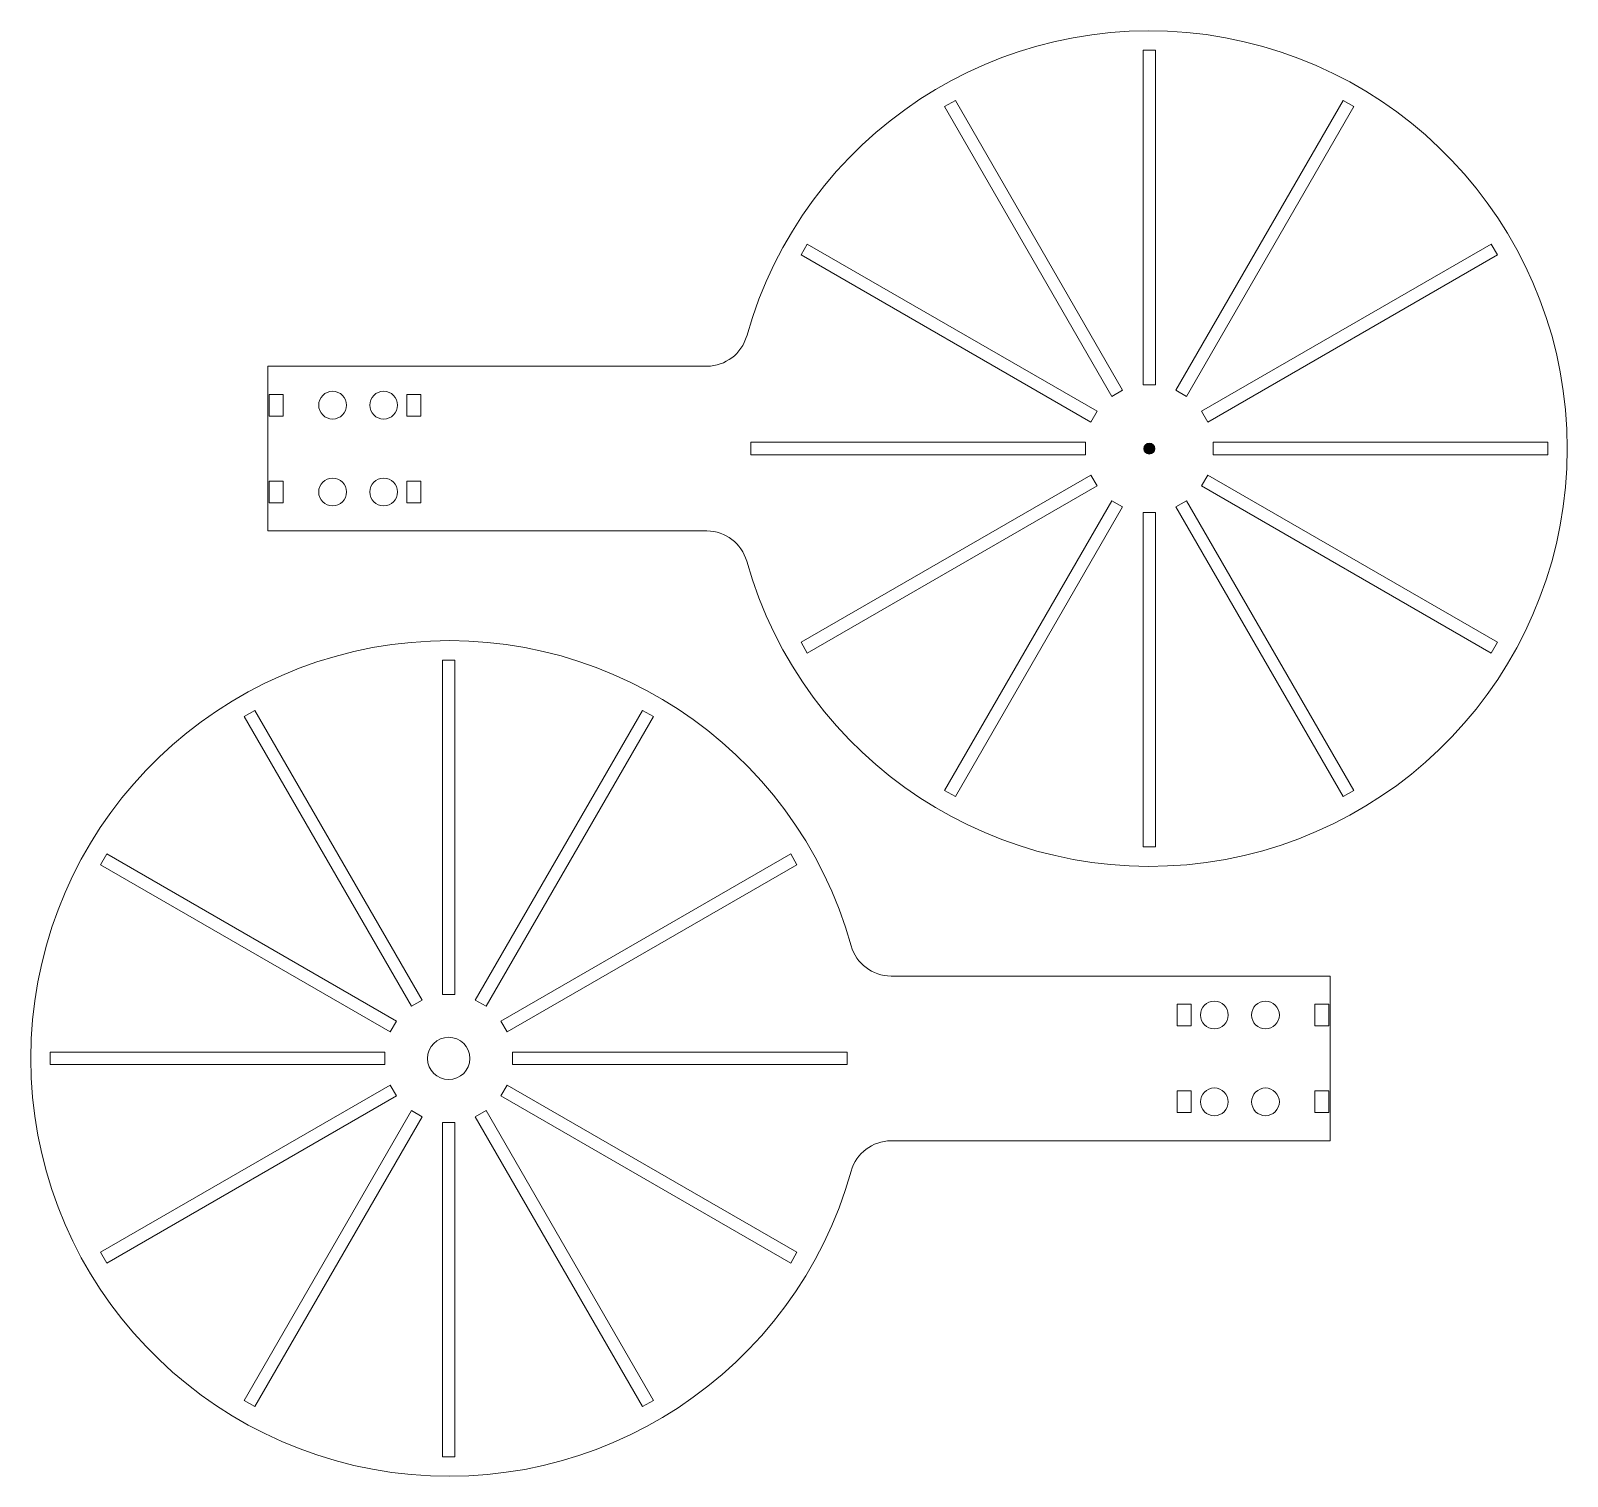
# Model space of a CAD drawing. Header units: inches. Extents: x -3.8 to 10.2, y -3.8 to 9.3.
import ezdxf

# ---------------------------------------------------------------- set-up
doc = ezdxf.new("R2010")
doc.units = ezdxf.units.IN
doc.header["$MEASUREMENT"] = 0

msp = doc.modelspace()

# ---------------------------------------------------------------- hatches: boundary and pattern name
h = msp.add_hatch(color=3)
h.dxf.hatch_style = 1
h.paths.add_polyline_path([(6.308, 5.537, 1), (6.408, 5.537, 1)])

# ---------------------------------------------------------------- linework, layer by layer
at = {"color": 1, "linetype": 'Continuous', "lineweight": 5}
for p, q in [((6.414, 9.154), (6.301, 9.154)), ((6.301, 9.154), (6.301, 6.117)), ((6.414, 6.117), (6.414, 9.154)), ((4.598, 8.697), (4.5, 8.641)), ((6.116, 6.067), (4.598, 8.697)), ((8.117, 8.697), (6.599, 6.067)), ((8.215, 8.641), (8.117, 8.697)), ((4.5, 8.641), (6.019, 6.011)), ((6.696, 6.011), (8.215, 8.641)), ((3.254, 7.394), (3.197, 7.297)), ((5.884, 5.876), (3.254, 7.394)), ((9.461, 7.394), (6.831, 5.876)), ((9.518, 7.297), (9.461, 7.394)), ((3.197, 7.297), (5.827, 5.778)), ((6.888, 5.778), (9.518, 7.297)), ((2.343, 6.285), (-1.642, 6.285)), ((-1.642, 6.285), (-1.642, 4.789)), ((-1.63, 6.029), (-1.63, 5.832)), ((-1.503, 6.029), (-1.63, 6.029)), ((-1.503, 5.832), (-1.503, 6.029)), ((-0.38, 6.029), (-0.38, 5.832)), ((-0.253, 6.029), (-0.38, 6.029)), ((-0.253, 5.832), (-0.253, 6.029)), ((6.019, 6.011), (6.116, 6.067)), ((6.301, 6.117), (6.414, 6.117)), ((6.599, 6.067), (6.696, 6.011)), ((5.827, 5.778), (5.884, 5.876)), ((6.831, 5.876), (6.888, 5.778)), ((-1.63, 5.832), (-1.503, 5.832)), ((-0.38, 5.832), (-0.253, 5.832)), ((5.778, 5.594), (2.741, 5.594)), ((2.741, 5.594), (2.741, 5.481)), ((5.778, 5.481), (5.778, 5.594)), ((9.974, 5.594), (6.937, 5.594)), ((6.937, 5.594), (6.937, 5.481)), ((9.974, 5.481), (9.974, 5.594)), ((2.741, 5.481), (5.778, 5.481)), ((6.937, 5.481), (9.974, 5.481)), ((-1.503, 5.242), (-1.63, 5.242)), ((-1.63, 5.242), (-1.63, 5.045)), ((-1.503, 5.045), (-1.503, 5.242)), ((-0.253, 5.242), (-0.38, 5.242)), ((-0.38, 5.242), (-0.38, 5.045)), ((-0.253, 5.045), (-0.253, 5.242)), ((5.827, 5.296), (3.197, 3.778)), ((3.254, 3.68), (5.884, 5.198)), ((5.884, 5.198), (5.827, 5.296)), ((6.888, 5.296), (6.831, 5.198)), ((6.831, 5.198), (9.461, 3.68)), ((9.518, 3.778), (6.888, 5.296)), ((-1.63, 5.045), (-1.503, 5.045)), ((-0.38, 5.045), (-0.253, 5.045)), ((6.019, 5.063), (4.5, 2.433)), ((6.116, 5.007), (6.019, 5.063)), ((6.696, 5.063), (6.599, 5.007)), ((8.215, 2.433), (6.696, 5.063)), ((4.598, 2.377), (6.116, 5.007)), ((6.414, 4.957), (6.301, 4.957)), ((6.301, 4.957), (6.301, 1.921)), ((6.414, 1.921), (6.414, 4.957)), ((6.599, 5.007), (8.117, 2.377)), ((-1.642, 4.789), (2.343, 4.789)), ((3.197, 3.778), (3.254, 3.68)), ((9.461, 3.68), (9.518, 3.778)), ((0.056, 3.617), (-0.056, 3.617)), ((-0.056, 3.617), (-0.056, 0.58)), ((0.056, 0.58), (0.056, 3.617)), ((-1.759, 3.16), (-1.857, 3.104)), ((-1.857, 3.104), (-0.339, 0.474)), ((-0.241, 0.53), (-1.759, 3.16)), ((1.759, 3.16), (0.241, 0.53)), ((0.339, 0.474), (1.857, 3.104)), ((1.857, 3.104), (1.759, 3.16)), ((4.5, 2.433), (4.598, 2.377)), ((8.117, 2.377), (8.215, 2.433)), ((-3.104, 1.857), (-3.16, 1.759)), ((-0.474, 0.339), (-3.104, 1.857)), ((3.104, 1.857), (0.474, 0.339)), ((3.16, 1.759), (3.104, 1.857)), ((6.301, 1.921), (6.414, 1.921)), ((-3.16, 1.759), (-0.53, 0.241)), ((0.53, 0.241), (3.16, 1.759)), ((8, 0.748), (4.014, 0.748)), ((8, -0.748), (8, 0.748)), ((-0.056, 0.58), (0.056, 0.58)), ((-0.339, 0.474), (-0.241, 0.53)), ((0.241, 0.53), (0.339, 0.474)), ((6.61, 0.492), (6.61, 0.295)), ((6.737, 0.492), (6.61, 0.492)), ((6.737, 0.295), (6.737, 0.492)), ((7.861, 0.492), (7.861, 0.295)), ((7.988, 0.492), (7.861, 0.492)), ((7.988, 0.295), (7.988, 0.492)), ((-0.53, 0.241), (-0.474, 0.339)), ((0.474, 0.339), (0.53, 0.241)), ((6.61, 0.295), (6.737, 0.295)), ((7.861, 0.295), (7.988, 0.295)), ((-0.58, 0.056), (-3.617, 0.056)), ((-3.617, 0.056), (-3.617, -0.056)), ((-0.58, -0.056), (-0.58, 0.056)), ((3.617, 0.056), (0.58, 0.056)), ((0.58, 0.056), (0.58, -0.056)), ((3.617, -0.056), (3.617, 0.056)), ((-3.617, -0.056), (-0.58, -0.056)), ((0.58, -0.056), (3.617, -0.056)), ((-0.53, -0.241), (-3.16, -1.759)), ((-0.474, -0.339), (-0.53, -0.241)), ((0.53, -0.241), (0.474, -0.339)), ((3.16, -1.759), (0.53, -0.241)), ((-3.104, -1.857), (-0.474, -0.339)), ((0.474, -0.339), (3.104, -1.857)), ((6.737, -0.295), (6.61, -0.295)), ((6.61, -0.295), (6.61, -0.492)), ((6.737, -0.492), (6.737, -0.295)), ((7.988, -0.295), (7.861, -0.295)), ((7.861, -0.295), (7.861, -0.492)), ((7.988, -0.492), (7.988, -0.295)), ((-0.339, -0.474), (-1.857, -3.104)), ((-1.759, -3.16), (-0.241, -0.53)), ((-0.241, -0.53), (-0.339, -0.474)), ((0.339, -0.474), (0.241, -0.53)), ((0.241, -0.53), (1.759, -3.16)), ((1.857, -3.104), (0.339, -0.474)), ((6.61, -0.492), (6.737, -0.492)), ((7.861, -0.492), (7.988, -0.492)), ((-0.056, -0.58), (-0.056, -3.617)), ((0.056, -0.58), (-0.056, -0.58)), ((0.056, -3.617), (0.056, -0.58)), ((4.014, -0.748), (8, -0.748)), ((-3.16, -1.759), (-3.104, -1.857)), ((3.104, -1.857), (3.16, -1.759)), ((-1.857, -3.104), (-1.759, -3.16)), ((1.759, -3.16), (1.857, -3.104)), ((-0.056, -3.617), (0.056, -3.617))]:
    msp.add_line(p, q, dxfattribs=at)
for centre, radius in [((-1.054, 5.931), 0.126), ((-0.59, 5.931), 0.126), ((-1.054, 5.143), 0.126), ((-0.59, 5.143), 0.126), ((6.948, 0.394), 0.126), ((7.412, 0.394), 0.126), ((0, 0), 0.192), ((6.948, -0.394), 0.126), ((7.412, -0.394), 0.126)]:
    msp.add_circle(centre, radius, dxfattribs=at)
at = {"color": 3, "linetype": 'Continuous', "lineweight": 5}
msp.add_circle((6.358, 5.537), 0.05, dxfattribs=at)
at = {"color": 1, "linetype": 'Continuous', "lineweight": 5}
for centre, radius, start, end in [((6.358, 5.537), 3.793, 195.6298, 164.3702), ((2.343, 6.66), 0.375, 270, 344.3702), ((2.343, 4.414), 0.375, 15.6298, 90), ((0, 0), 3.793, 15.6298, 344.3702), ((4.014, 1.123), 0.375, 195.6298, 270), ((4.014, -1.123), 0.375, 90, 164.3702)]:
    msp.add_arc(centre, radius, start, end, dxfattribs=at)

doc.saveas('drawing.dxf')
